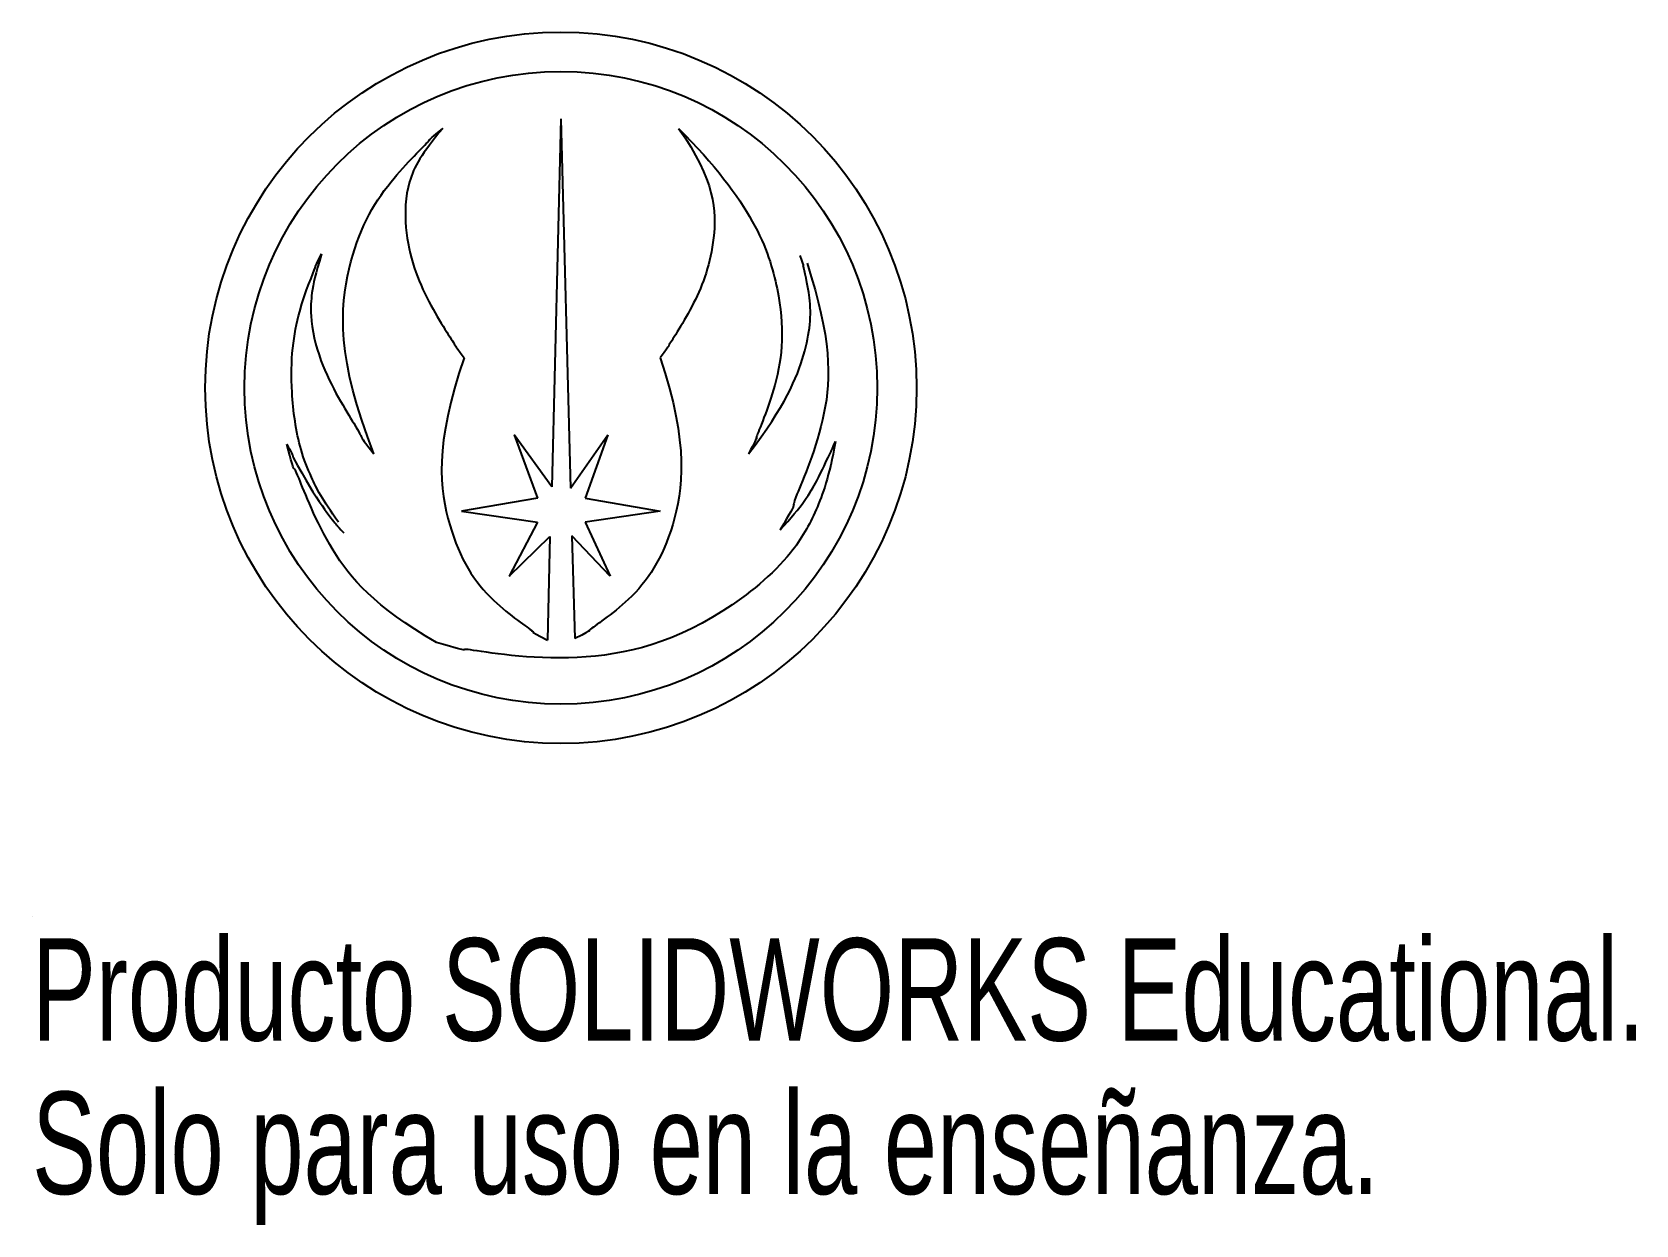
# Model space of a CAD drawing. Header units: millimetres. Extents: x 0 to 75.8, y -14.6 to 41.8.
import ezdxf

# ---------------------------------------------------------------- set-up
doc = ezdxf.new("R2010")
doc.units = ezdxf.units.MM
doc.styles.add('SLDTEXTSTYLE0', font='TXT', dxfattribs={"width": 0.7})

msp = doc.modelspace()

# ---------------------------------------------------------------- linework, layer by layer
at = {"color": 7, "linetype": 'Continuous'}
for p, q in [((24.987, 37.695), (24.557, 20.302)), ((24.987, 37.695), (25.444, 20.251)), ((24.557, 20.302), (22.777, 22.765)), ((22.777, 22.765), (23.882, 19.771)), ((25.444, 20.251), (27.207, 22.765)), ((27.207, 22.765), (26.128, 19.771)), ((23.882, 19.771), (20.289, 19.153)), ((26.128, 19.771), (29.683, 19.153)), ((20.289, 19.153), (23.882, 18.638)), ((29.683, 19.153), (26.128, 18.638)), ((23.882, 18.638), (22.543, 16.083)), ((26.128, 18.638), (27.318, 16.083)), ((22.543, 16.083), (24.46, 17.962)), ((24.46, 17.962), (24.35, 13.064)), ((27.318, 16.083), (25.509, 17.993)), ((25.509, 17.993), (25.65, 13.136))]:
    msp.add_line(p, q, dxfattribs=at)
at = {"color": 7, "linetype": 'Continuous', "flags": 128}
msp.add_lwpolyline([(0, 0), (0, 0)], dxfattribs=at)
msp.add_lwpolyline([(0, 0), (0, 0)], dxfattribs=at)
at = {"color": 7, "linetype": 'Continuous'}
for radius in [16.806, 14.949]:
    msp.add_circle((24.987, 24.987), radius, dxfattribs=at)
for points, knots in [([(16.156, 21.865), (14.366, 26.377), (14.736, 31.196), (16.609, 34.584), (19.404, 37.245), (18.415, 36.41), (19.404, 37.245)], [0, 0, 0, 0, 0.278676, 0.556179, 0.778466, 1, 1, 1, 1]), ([(19.404, 37.245), (18.426, 36.078), (17.657, 34.773), (17.558, 31.751), (18.699, 28.901), (20.417, 26.404), (19.81, 27.216), (20.417, 26.404)], [0, 0, 0, 0, 0.1251968, 0.249719, 0.498348, 0.7507347, 1, 1, 1, 1]), ([(30.546, 37.245), (32.282, 34.804), (32.406, 31.793), (31.359, 28.926), (29.683, 26.404), (30.28, 27.223), (29.683, 26.404)], [0, 0, 0, 0, 0.2477558, 0.4970203, 0.7495185, 1, 1, 1, 1]), ([(30.546, 37.245), (33.999, 33.791), (35.662, 29.236), (35.391, 25.376), (33.849, 21.865), (34.45, 23.007), (33.849, 21.865)], [0, 0, 0, 0, 0.28007, 0.558198, 0.780114, 1, 1, 1, 1]), ([(14.483, 18.638), (13.706, 19.708), (13.236, 20.637), (12.536, 22.363), (12.106, 25.645), (12.487, 28.583), (13.682, 31.312), (13.223, 30.421), (13.682, 31.312)], [0, 0, 0, 0, 0.098108, 0.175318, 0.313512, 0.559155, 0.778949, 1, 1, 1, 1]), ([(13.682, 31.312), (13.373, 30.345), (13.206, 29.565), (13.123, 28.14), (13.701, 25.665), (16.156, 21.865), (15.219, 23.068), (16.156, 21.865)], [0, 0, 0, 0, 0.09846, 0.175896, 0.314381, 0.561007, 1, 1, 1, 1]), ([(33.849, 21.865), (35.596, 24.135), (36.695, 26.794), (36.89, 29.051), (36.288, 31.238), (36.548, 30.517), (36.288, 31.238)], [0, 0, 0, 0, 0.278733, 0.558785, 0.779227, 1, 1, 1, 1]), ([(36.618, 30.872), (37.77, 27.328), (37.752, 23.592), (35.344, 18.277), (36.352, 19.985), (35.344, 18.277)], [0, 0, 0, 0, 0.28022, 0.561195, 1, 1, 1, 1]), ([(20.417, 26.404), (18.98, 22.296), (19.554, 17.931), (21.419, 14.977), (24.35, 13.064), (23.3, 13.621), (24.35, 13.064)], [0, 0, 0, 0, 0.276359, 0.555944, 0.777753, 1, 1, 1, 1]), ([(29.683, 26.404), (31.054, 22.294), (30.452, 17.952), (28.55, 15.012), (25.65, 13.136), (26.686, 13.683), (25.65, 13.136)], [0, 0, 0, 0, 0.276454, 0.556168, 0.779606, 1, 1, 1, 1]), ([(19.104, 12.947), (16.166, 14.679), (13.913, 17.274), (12.037, 22.32), (12.515, 20.568), (12.037, 22.32)], [0, 0, 0, 0, 0.278886, 0.559845, 1, 1, 1, 1]), ([(12.037, 22.32), (12.24, 21.988), (12.338, 21.699), (12.309, 21.798), (12.338, 21.699)], [0, 0, 0, 0, 0.559796, 1, 1, 1, 1]), ([(37.964, 22.443), (37.653, 20.768), (37.084, 19.151), (35.786, 16.801), (31.09, 12.978), (25.093, 11.792), (19.104, 12.947), (21.084, 12.407), (19.104, 12.947)], [0, 0, 0, 0, 0.0699102, 0.1402464, 0.2504104, 0.4988921, 0.7497528, 1, 1, 1, 1]), ([(35.344, 18.277), (36.405, 19.405), (37.037, 20.455), (37.964, 22.443), (37.668, 21.775), (37.964, 22.443)], [0, 0, 0, 0, 0.311694, 0.558393, 1, 1, 1, 1]), ([(12.338, 21.699), (13.473, 19.584), (14.732, 18.138), (14.286, 18.602), (14.732, 18.138)], [0, 0, 0, 0, 0.55614, 1, 1, 1, 1])]:
    msp.add_open_spline(points, degree=3, knots=knots, dxfattribs=at)

# ---------------------------------------------------------------- texts
at = {"color": 7, "linetype": 'Continuous', "char_height": 4.83362, "attachment_point": 1, "style": 'SLDTEXTSTYLE0'}
for s, insert in [('Producto SOLIDWORKS Educational.', (0, -1.02)), ('Solo para uso en la enseñanza.', (0, -8.27))]:
    msp.add_mtext(s, dxfattribs=dict(at, insert=insert))

doc.saveas('drawing.dxf')
